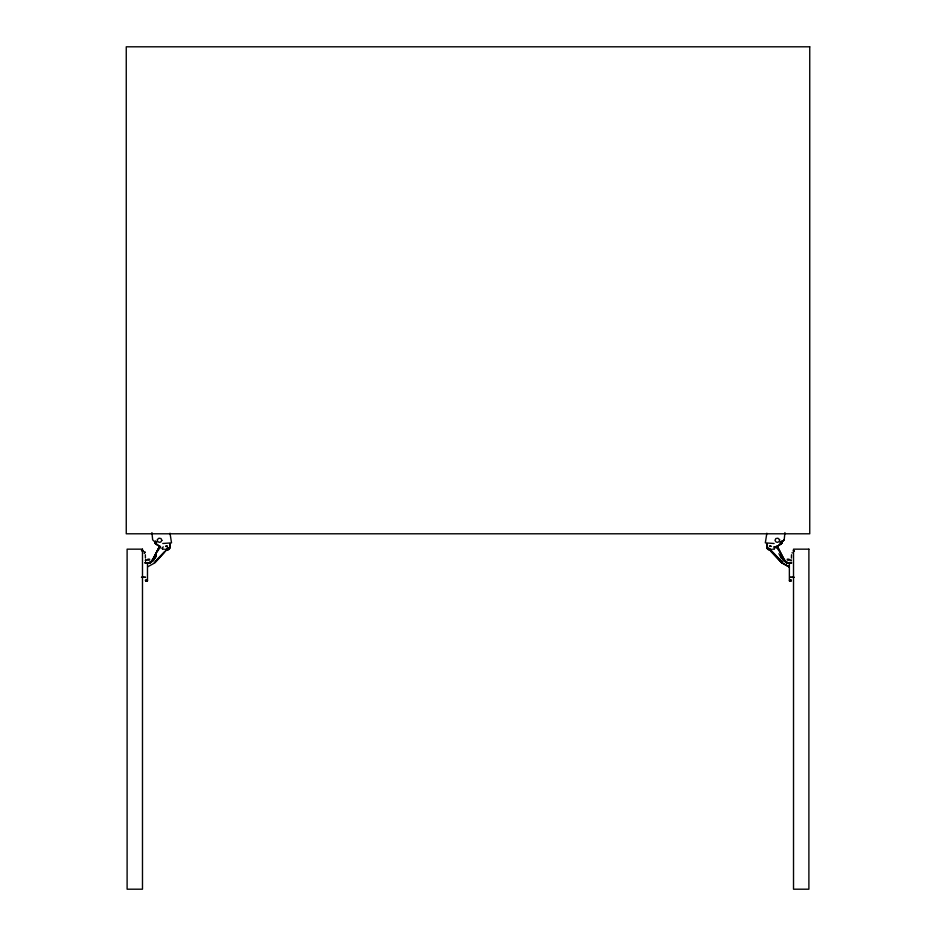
<?xml version="1.0" encoding="UTF-8"?>
<svg xmlns="http://www.w3.org/2000/svg" width="936" height="936" viewBox="0 0 936 936"><rect width="100%" height="100%" fill="white"/><g stroke="black" fill="none" stroke-linecap="round" stroke-linejoin="round"><path stroke-width="1.4" d="M145.536 579.91L145.536 580.741L147.478 580.776L147.49 562.524M146.8 579.595L146.8 580.343L145.536 580.624L147.478 580.776L145.536 580.624M791.318 560.91L791.318 559.927M791.318 562.969L791.786 562.91C788.124 563.226 791.926 562.138 791.318 563.273M771.241 550.087L768.608 549.888L767.005 548.157L766.923 543.886L766.912 548.04L767.731 549.327L771.369 550.052M169.872 546.729L169.931 543.898L170.106 547.56L169.124 549.327L165.485 550.052M791.423 558.067L791.517 554.767M784.192 539.838L780.308 543.547L784.192 539.838L784.93 532.584M162.373 548.765L162.232 547.771L163.344 546.893M781.478 540.926L780.46 542.552M766.853 533.192L765.32 542.868L774.095 543.5M773.51 546.893L774.622 547.771L774.481 548.765M774.669 548.168L774.06 549.151L772.492 549.233M159.576 546.273L154.756 543.114L159.506 546.472L153.27 559.003L149.854 563.109L153.27 559.003L159.775 545.746M144.916 552.544L144.202 553.211L144.986 552.38M153.773 559.927L156.242 555.13M155.774 556.838L156.289 555.89L154.288 558.815M781.396 541.511L780.121 542.587M157.657 551.117L160.559 546.776M155.622 557.084L151.866 561.343L148.625 562.969M166.982 549.561L155.037 562.77L147.876 566.689M164.841 551.398L154.335 562.489M156.324 560.442L164.268 552.228M149.573 563.25L151.714 561.05L159.097 547.501L159.951 547.934L160.349 546.963L159.424 546.671M153.574 559.857L150.696 562.15M146.308 560.488C146.437 559.283 150.778 558.184 149.491 560.091L147.876 560.243M144.425 553.082L144.834 551.632M777.278 546.273L782.098 543.114L777.36 546.472L783.584 559.003L787.012 563.109L783.584 559.003L777.079 545.746M164.362 549.233L162.595 549.034M777.325 546.402L782.098 543.114M167.216 549.221L168.971 548.028L165.824 549.116M150.322 562.688L153.656 560.57M143.056 550.848L142.447 551.21L143.278 550.848M148.918 562.91L152.147 561.155M148.988 562.899L151.866 561.343M793.202 550.754L794.407 551.21L793.751 550.848M774.868 547.034L775.605 546.694L774.657 547.057M777.43 546.671L776.506 546.963L776.903 547.934L777.769 547.501L785.14 561.05L787.281 563.25M790.581 562.489L787.866 562.899L786.158 562.15L781.232 557.084M166.421 550.216L168.246 549.888L169.942 548.04L169.931 543.898M790.054 579.595L790.054 580.343L791.318 580.624L789.376 580.776L789.364 562.524M769.638 549.221L767.883 548.028L771.03 549.116M162.759 543.5L171.534 542.868L170.001 533.192M791.318 580.624L789.376 580.753L791.318 580.741L791.318 579.91M788.978 560.243L787.363 560.091C786.123 558.219 790.393 559.272 790.546 560.488M788.229 562.969L783.28 559.857M787.937 562.91L784.707 561.155M141.441 550.637L142.728 550.988M156.733 542.587L155.376 540.926M770.492 550.871L781.817 562.77L788.931 566.748L781.817 562.77L770.492 550.871L772.013 551.398L782.519 562.489L772.586 552.228M156.394 542.552L155.458 541.511M788.978 566.689L781.817 562.77L769.872 549.561M792.242 552.954L792.043 552.72M783.198 560.57L786.532 562.688M154.756 543.114L159.529 546.402M784.345 560.711L786.158 562.15M162.501 548.882L162.185 548.168M156.546 543.547L152.662 539.838L151.924 532.584M770.515 549.841L771.709 551M776.295 546.776L779.197 551.117M780.612 555.13L783.081 559.927M778.916 553.632L781.443 558.616M776.26 546.296L776.482 546.893M145.337 554.755L145.431 558.067M766.923 543.898L767.005 548.157M145.536 562.524L145.536 563.273L145.536 562.524M146.8 562.7L145.057 562.864L146.8 562.7M779.571 539.616L779.302 541.394L777.664 542.342L776.12 542.061L774.985 540.365L775.839 538.551L777.898 538.2L779.571 539.616M161.869 540.365L160.735 542.061L159.19 542.342L157.552 541.394L157.283 539.616L158.956 538.2L161.015 538.551L161.869 540.365M168.117 547.63L166.924 548.379L168.117 547.63M166.198 546.051L165.684 546.437L167.486 546.086L166.198 546.051M770.656 546.051L769.369 546.086L771.17 546.437L770.656 546.051M145.466 577.301L141.465 577.301L145.466 577.313M794.056 577.313L790.054 577.313L794.056 577.301M809.745 46.8L126.255 46.8L126.255 533.789L809.745 533.789L809.745 46.8M142.483 549.163L127.109 549.163L127.109 889.2L142.483 889.2L142.483 549.163M808.891 549.163L793.517 549.163L793.517 889.2L808.891 889.2L808.891 549.163M782.519 558.804L780.565 555.89L782.566 558.815M145.536 560.898L145.536 559.927L145.536 560.91"/></g></svg>
